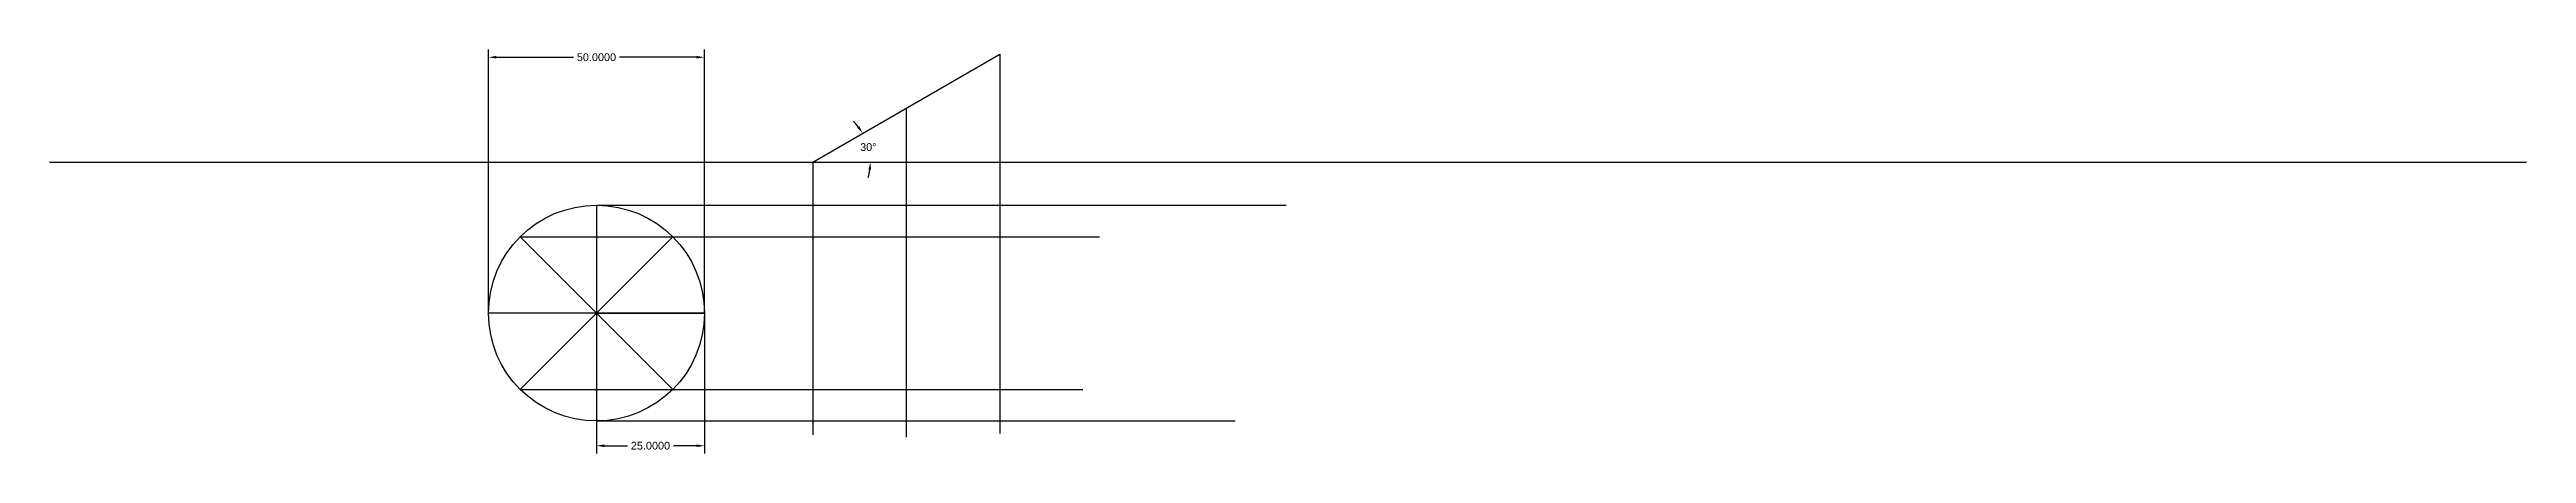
# Model space of a CAD drawing. Header units: millimetres. Extents: x 61 to 634, y 121 to 214.
import ezdxf

# ---------------------------------------------------------------- set-up
doc = ezdxf.new("R2010")
doc.units = ezdxf.units.MM
doc.header["$MEASUREMENT"] = 0
doc.styles.get("Standard").update_dxf_attribs({"font": 'arial.ttf'})
doc.dimstyles.get("Standard").update_dxf_attribs({"dimscale": 10, "dimtxt": 0.18, "dimasz": 0.18, "dimexe": 0.18, "dimexo": 0.0625, "dimgap": 0.09, "dimtad": 0, "dimtih": 1, "dimtoh": 1, "dimdec": 4, "dimzin": 0, "dimdsep": 46, "dimtxsty": 'Standard', "dimcen": 0.09, "dimadec": 0, "dimazin": 0, "dimtfac": 1, "dimtdec": 4, "dimtofl": 0, "dimtmove": 0, "dimatfit": 3, "dimfxl": 1, "dimtolj": 1, "dimtzin": 0, "dimarcsym": 0})

# ---------------------------------------------------------------- blocks, each defined once
blk = doc.blocks.new('*D2')
at = {"color": 0, "lineweight": -2, "transparency": 16777216}
for p, q in [((162.57, 153.68), (162.57, 214.13)), ((164.37, 212.33), (182.24, 212.33)), ((210.77, 212.33), (192.91, 212.33)), ((212.57, 153.68), (212.57, 214.13))]:
    blk.add_line(p, q, dxfattribs=at)
at = {"color": 0, "lineweight": 25, "transparency": 16777216}
for points in [[(164.37, 212.63), (164.37, 212.03), (162.57, 212.33)], [(210.77, 212.63), (210.77, 212.03), (212.57, 212.33)]]:
    blk.add_solid(points, dxfattribs=at)
at = {"layer": 'Defpoints', "color": 0, "lineweight": 25, "transparency": 16777216}
for p in [(162.57, 212.33), (162.57, 153.05), (212.57, 153.05)]:
    blk.add_point(p, dxfattribs=at)
at = {"color": 0, "lineweight": 25, "transparency": 16777216, "insert": (187.57, 212.33), "char_height": 1.8, "attachment_point": 5}
blk.add_mtext('\\A1;50.0000', dxfattribs=at)
blk = doc.blocks.new('*D3')
at = {"color": 0, "lineweight": -2, "transparency": 16777216}
for start, end in [(37.75316, 45.50631), (344.49369, 352.24684)]:
    blk.add_arc((237.65, 188.05), 13.31, start, end, dxfattribs=at)
at = {"color": 0, "lineweight": 25, "transparency": 16777216}
for points in [[(248.43, 196.37), (247.93, 196.04), (249.18, 194.71)], [(250.55, 186.28), (251.14, 186.24), (250.97, 188.05)]]:
    blk.add_solid(points, dxfattribs=at)
at = {"layer": 'Defpoints', "color": 0, "lineweight": 25, "transparency": 16777216}
for p in [(280.96, 213.05), (250.76, 190.37), (60.95, 188.05), (237.65, 188.05), (634.38, 188.05)]:
    blk.add_point(p, dxfattribs=at)
at = {"color": 0, "lineweight": 25, "transparency": 16777216, "insert": (250.51, 191.5), "char_height": 1.8, "attachment_point": 5}
blk.add_mtext('\\A1;30°', dxfattribs=at)
blk = doc.blocks.new('*D4')
at = {"color": 0, "lineweight": -2, "transparency": 16777216}
for p, q in [((187.57, 152.43), (187.57, 120.51)), ((212.57, 152.43), (212.57, 120.51)), ((189.37, 122.31), (194.73, 122.31)), ((210.77, 122.31), (205.42, 122.31))]:
    blk.add_line(p, q, dxfattribs=at)
at = {"color": 0, "lineweight": 25, "transparency": 16777216}
for points in [[(189.37, 122.61), (189.37, 122.01), (187.57, 122.31)], [(210.77, 122.61), (210.77, 122.01), (212.57, 122.31)]]:
    blk.add_solid(points, dxfattribs=at)
at = {"layer": 'Defpoints', "color": 0, "lineweight": 25, "transparency": 16777216}
for p in [(187.57, 153.05), (212.57, 153.05), (212.57, 122.31)]:
    blk.add_point(p, dxfattribs=at)
at = {"color": 0, "lineweight": 25, "transparency": 16777216, "insert": (200.07, 122.31), "char_height": 1.8, "attachment_point": 5}
blk.add_mtext('\\A1;25.0000', dxfattribs=at)

msp = doc.modelspace()

# ---------------------------------------------------------------- linework, layer by layer
at = {"color": 114, "lineweight": 25, "true_color": 0x139b48}
for p, q in [((237.65456, 188.05497), (280.95583, 213.05497)), ((280.95583, 213.05497), (280.95583, 125.15653)), ((259.3052, 200.55497), (259.3052, 124.31715)), ((162.57336, 153.05497), (162.57336, 188.05497)), ((212.57336, 153.05497), (212.57336, 188.05497)), ((237.65456, 188.05497), (237.65456, 124.82077))]:
    msp.add_line(p, q, dxfattribs=at)
at = {"lineweight": 25}
msp.add_line((60.94912, 188.05497), (634.38303, 188.05497), dxfattribs=at)
at = {"color": 242, "lineweight": 25, "true_color": 0xcd2027}
for p, q in [((187.57336, 178.05497), (187.57336, 153.05497)), ((187.57336, 153.05497), (169.89569, 170.73264)), ((205.25103, 170.73264), (169.89569, 135.3773)), ((187.57336, 153.05497), (205.25103, 170.73264)), ((212.57336, 153.05497), (162.57336, 153.05497)), ((187.57336, 153.05497), (212.57336, 153.05497)), ((187.57336, 153.05497), (187.57336, 128.05497)), ((187.57336, 153.05497), (205.25103, 135.3773))]:
    msp.add_line(p, q, dxfattribs=at)
at = {"color": 2, "lineweight": 25, "true_color": 0xf1eb1f}
for p, q in [((187.57336, 178.05497), (347.23664, 178.05497)), ((169.89569, 170.73264), (304.05708, 170.73264)), ((169.89569, 135.3773), (300.17766, 135.3773)), ((187.57336, 128.05497), (335.42973, 128.05497))]:
    msp.add_line(p, q, dxfattribs=at)
at = {"color": 242, "lineweight": 25, "true_color": 0xcd2027}
msp.add_circle((187.57336, 153.05497), 25, dxfattribs=at)

# ---------------------------------------------------------------- dimensions: what is measured, and where the dimension line sits
at = {"color": 2, "lineweight": 25, "true_color": 0xf1eb1f}
dim = msp.add_angular_dim_2l(base=(250.76447, 190.3666), line1=((237.65456, 188.05497), (280.95583, 213.05497)), line2=((60.94912, 188.05497), (634.38303, 188.05497)), dimstyle='Standard', dxfattribs=at)
dim.commit()
dim.dimension.update_dxf_attribs({"geometry": '*D3', "text_midpoint": (250.51311, 191.5004)})
for base, p1, p2, picture, middle in [((162.57336, 212.32629), (212.57336, 153.05497), (162.57336, 153.05497), '*D2', (187.57336, 212.32629)), ((212.57336, 122.31046), (187.57336, 153.05497), (212.57336, 153.05497), '*D4', (200.07336, 122.31046))]:
    dim = msp.add_linear_dim(base=base, p1=p1, p2=p2, dimstyle='Standard', dxfattribs=at)
    dim.commit()
    dim.dimension.update_dxf_attribs({"geometry": picture, "text_midpoint": middle})

doc.saveas('drawing.dxf')
